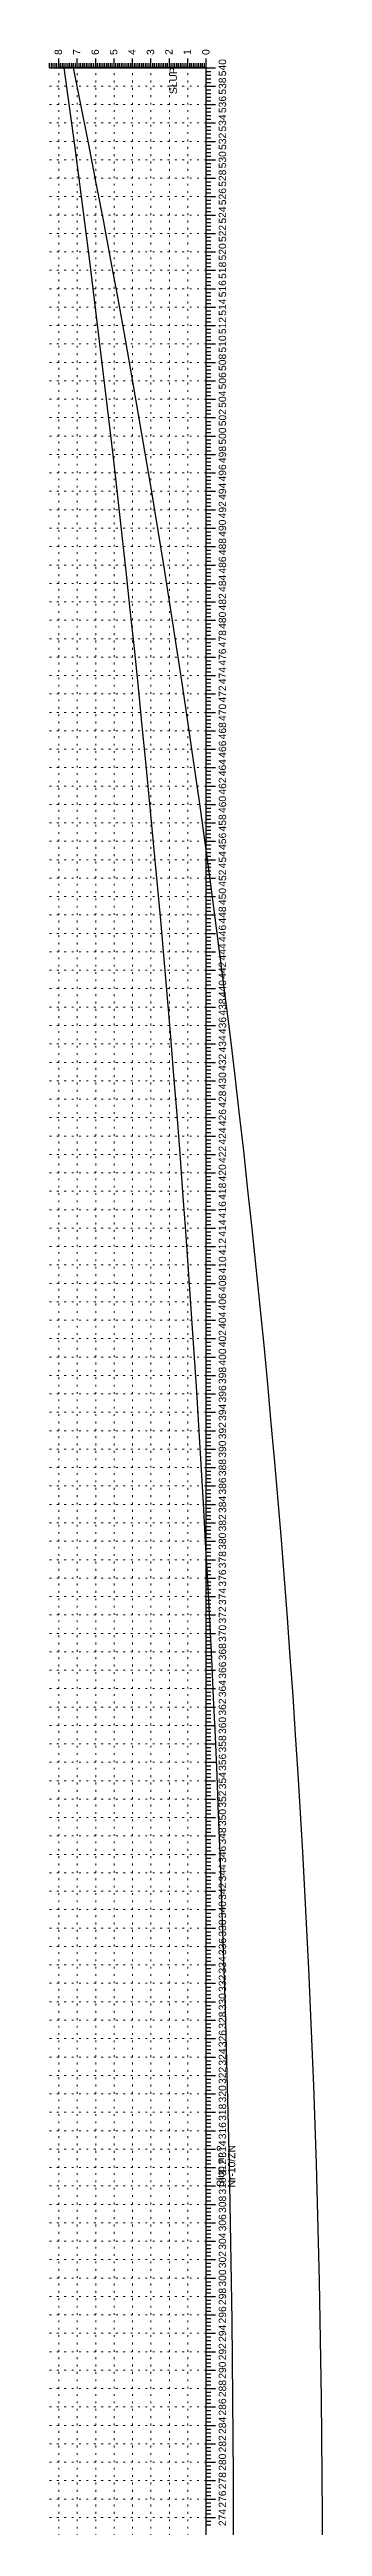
# Model space of a CAD drawing. Header units: inches. Extents: x -863 to 1426, y 1206 to 1480.
# Drawn here: x 610.1 to 624.9, y 1346 to 1480.5 of the extents above; entities that cross this region are included whole.
import ezdxf
from ezdxf.enums import TextEntityAlignment as Align

# ---------------------------------------------------------------- set-up
doc = ezdxf.new("R2010")
doc.units = ezdxf.units.IN
doc.header["$MEASUREMENT"] = 0
doc.linetypes.add('ACAD_ISO07W100', pattern=[3, 0, -3])
doc.styles.get("Standard").update_dxf_attribs({"font": 'arial.ttf'})

msp = doc.modelspace()

# ---------------------------------------------------------------- linework, layer by layer
for p, q in [((610.125, 1479.496), (610.125, 1479.746)), ((610.125, 1479.496), (618.625, 1479.496)), ((610.225, 1479.496), (610.225, 1479.746)), ((610.325, 1479.496), (610.325, 1479.746)), ((610.425, 1479.496), (610.425, 1479.746)), ((610.525, 1479.496), (610.525, 1479.746)), ((610.625, 1479.496), (610.625, 1479.996)), ((610.725, 1479.496), (610.725, 1479.746)), ((610.825, 1479.496), (610.825, 1479.746)), ((610.925, 1479.496), (610.925, 1479.746)), ((611.025, 1479.496), (611.025, 1479.746)), ((611.125, 1479.496), (611.125, 1479.746)), ((611.225, 1479.496), (611.225, 1479.746)), ((611.325, 1479.496), (611.325, 1479.746)), ((611.425, 1479.496), (611.425, 1479.746)), ((611.525, 1479.496), (611.525, 1479.746)), ((611.625, 1479.496), (611.625, 1479.996)), ((611.725, 1479.496), (611.725, 1479.746)), ((611.825, 1479.496), (611.825, 1479.746)), ((611.925, 1479.496), (611.925, 1479.746)), ((612.025, 1479.496), (612.025, 1479.746)), ((612.125, 1479.496), (612.125, 1479.746)), ((612.225, 1479.496), (612.225, 1479.746)), ((612.325, 1479.496), (612.325, 1479.746)), ((612.425, 1479.496), (612.425, 1479.746)), ((612.525, 1479.496), (612.525, 1479.746)), ((612.625, 1479.496), (612.625, 1479.996)), ((612.725, 1479.496), (612.725, 1479.746)), ((612.825, 1479.496), (612.825, 1479.746)), ((612.925, 1479.496), (612.925, 1479.746)), ((613.025, 1479.496), (613.025, 1479.746)), ((613.125, 1479.496), (613.125, 1479.746)), ((613.225, 1479.496), (613.225, 1479.746)), ((613.325, 1479.496), (613.325, 1479.746)), ((613.425, 1479.496), (613.425, 1479.746)), ((613.525, 1479.496), (613.525, 1479.746)), ((613.625, 1479.496), (613.625, 1479.996)), ((613.725, 1479.496), (613.725, 1479.746)), ((613.825, 1479.496), (613.825, 1479.746)), ((613.925, 1479.496), (613.925, 1479.746)), ((614.025, 1479.496), (614.025, 1479.746)), ((614.125, 1479.496), (614.125, 1479.746)), ((614.225, 1479.496), (614.225, 1479.746)), ((614.325, 1479.496), (614.325, 1479.746)), ((614.425, 1479.496), (614.425, 1479.746)), ((614.525, 1479.496), (614.525, 1479.746)), ((614.625, 1479.496), (614.625, 1479.996)), ((614.725, 1479.496), (614.725, 1479.746)), ((614.825, 1479.496), (614.825, 1479.746)), ((614.925, 1479.496), (614.925, 1479.746)), ((615.025, 1479.496), (615.025, 1479.746)), ((615.125, 1479.496), (615.125, 1479.746)), ((615.225, 1479.496), (615.225, 1479.746)), ((615.325, 1479.496), (615.325, 1479.746)), ((615.425, 1479.496), (615.425, 1479.746)), ((615.525, 1479.496), (615.525, 1479.746)), ((615.625, 1479.496), (615.625, 1479.996)), ((615.725, 1479.496), (615.725, 1479.746)), ((615.825, 1479.496), (615.825, 1479.746)), ((615.925, 1479.496), (615.925, 1479.746)), ((616.025, 1479.496), (616.025, 1479.746)), ((616.125, 1479.496), (616.125, 1479.746)), ((616.225, 1479.496), (616.225, 1479.746)), ((616.325, 1479.496), (616.325, 1479.746)), ((616.425, 1479.496), (616.425, 1479.746)), ((616.525, 1479.496), (616.525, 1479.746)), ((616.625, 1479.496), (616.625, 1479.996)), ((616.725, 1479.496), (616.725, 1479.746)), ((616.825, 1479.496), (616.825, 1479.746)), ((616.925, 1479.496), (616.925, 1479.746)), ((617.025, 1479.496), (617.025, 1479.746)), ((617.125, 1479.496), (617.125, 1479.746)), ((617.225, 1479.496), (617.225, 1479.746)), ((617.325, 1479.496), (617.325, 1479.746)), ((617.425, 1479.496), (617.425, 1479.746)), ((617.525, 1479.496), (617.525, 1479.746)), ((617.625, 1479.496), (617.625, 1479.996)), ((617.725, 1479.496), (617.725, 1479.746)), ((617.825, 1479.496), (617.825, 1479.746)), ((617.925, 1479.496), (617.925, 1479.746)), ((618.025, 1479.496), (618.025, 1479.746)), ((618.125, 1479.496), (618.125, 1479.746)), ((618.225, 1479.496), (618.225, 1479.746)), ((618.325, 1479.496), (618.325, 1479.746)), ((618.425, 1479.496), (618.425, 1479.746)), ((618.525, 1479.496), (618.525, 1479.746)), ((618.625, 1479.496), (618.625, 1479.996)), ((618.625, 1209.496), (618.625, 1479.496)), ((618.625, 1479.496), (619.125, 1479.496)), ((618.625, 1479.296), (618.875, 1479.296)), ((618.625, 1479.096), (618.875, 1479.096)), ((618.625, 1478.896), (618.875, 1478.896)), ((618.625, 1478.696), (618.875, 1478.696)), ((618.625, 1478.496), (619.125, 1478.496)), ((618.625, 1478.296), (618.875, 1478.296)), ((618.625, 1478.096), (618.875, 1478.096)), ((618.625, 1477.896), (618.875, 1477.896)), ((618.625, 1477.696), (618.875, 1477.696)), ((618.625, 1477.496), (619.125, 1477.496)), ((618.625, 1477.296), (618.875, 1477.296)), ((618.625, 1477.096), (618.875, 1477.096)), ((618.625, 1476.896), (618.875, 1476.896)), ((618.625, 1476.696), (618.875, 1476.696)), ((618.625, 1476.496), (619.125, 1476.496)), ((618.625, 1476.296), (618.875, 1476.296)), ((618.625, 1476.096), (618.875, 1476.096)), ((618.625, 1475.896), (618.875, 1475.896)), ((618.625, 1475.696), (618.875, 1475.696)), ((618.625, 1475.496), (619.125, 1475.496)), ((618.625, 1475.296), (618.875, 1475.296)), ((618.625, 1475.096), (618.875, 1475.096)), ((618.625, 1474.896), (618.875, 1474.896)), ((618.625, 1474.696), (618.875, 1474.696)), ((618.625, 1474.496), (619.125, 1474.496)), ((618.625, 1474.296), (618.875, 1474.296)), ((618.625, 1474.096), (618.875, 1474.096)), ((618.625, 1473.896), (618.875, 1473.896)), ((618.625, 1473.696), (618.875, 1473.696)), ((618.625, 1473.496), (619.125, 1473.496)), ((618.625, 1473.296), (618.875, 1473.296)), ((618.625, 1473.096), (618.875, 1473.096)), ((618.625, 1472.896), (618.875, 1472.896)), ((618.625, 1472.696), (618.875, 1472.696)), ((618.625, 1472.496), (619.125, 1472.496)), ((618.625, 1472.296), (618.875, 1472.296)), ((618.625, 1472.096), (618.875, 1472.096)), ((618.625, 1471.896), (618.875, 1471.896)), ((618.625, 1471.696), (618.875, 1471.696)), ((618.625, 1471.496), (619.125, 1471.496)), ((618.625, 1471.296), (618.875, 1471.296)), ((618.625, 1471.096), (618.875, 1471.096)), ((618.625, 1470.896), (618.875, 1470.896)), ((618.625, 1470.696), (618.875, 1470.696)), ((618.625, 1470.496), (619.125, 1470.496)), ((618.625, 1470.296), (618.875, 1470.296)), ((618.625, 1470.096), (618.875, 1470.096)), ((618.625, 1469.896), (618.875, 1469.896)), ((618.625, 1469.696), (618.875, 1469.696)), ((618.625, 1469.496), (619.125, 1469.496)), ((618.625, 1469.296), (618.875, 1469.296)), ((618.625, 1469.096), (618.875, 1469.096)), ((618.625, 1468.896), (618.875, 1468.896)), ((618.625, 1468.696), (618.875, 1468.696)), ((618.625, 1468.496), (619.125, 1468.496)), ((618.625, 1468.296), (618.875, 1468.296)), ((618.625, 1468.096), (618.875, 1468.096)), ((618.625, 1467.896), (618.875, 1467.896)), ((618.625, 1467.696), (618.875, 1467.696)), ((618.625, 1467.496), (619.125, 1467.496)), ((618.625, 1467.296), (618.875, 1467.296)), ((618.625, 1467.096), (618.875, 1467.096)), ((618.625, 1466.896), (618.875, 1466.896)), ((618.625, 1466.696), (618.875, 1466.696)), ((618.625, 1466.496), (619.125, 1466.496)), ((618.625, 1466.296), (618.875, 1466.296)), ((618.625, 1466.096), (618.875, 1466.096)), ((618.625, 1465.896), (618.875, 1465.896)), ((618.625, 1465.696), (618.875, 1465.696)), ((618.625, 1465.496), (619.125, 1465.496)), ((618.625, 1465.296), (618.875, 1465.296)), ((618.625, 1465.096), (618.875, 1465.096)), ((618.625, 1464.896), (618.875, 1464.896)), ((618.625, 1464.696), (618.875, 1464.696)), ((618.625, 1464.496), (619.125, 1464.496)), ((618.625, 1464.296), (618.875, 1464.296)), ((618.625, 1464.096), (618.875, 1464.096)), ((618.625, 1463.896), (618.875, 1463.896)), ((618.625, 1463.696), (618.875, 1463.696)), ((618.625, 1463.496), (619.125, 1463.496)), ((618.625, 1463.296), (618.875, 1463.296)), ((618.625, 1463.096), (618.875, 1463.096)), ((618.625, 1462.896), (618.875, 1462.896)), ((618.625, 1462.696), (618.875, 1462.696)), ((618.625, 1462.496), (619.125, 1462.496)), ((618.625, 1462.296), (618.875, 1462.296)), ((618.625, 1462.096), (618.875, 1462.096)), ((618.625, 1461.896), (618.875, 1461.896)), ((618.625, 1461.696), (618.875, 1461.696)), ((618.625, 1461.496), (619.125, 1461.496)), ((618.625, 1461.296), (618.875, 1461.296)), ((618.625, 1461.096), (618.875, 1461.096)), ((618.625, 1460.896), (618.875, 1460.896)), ((618.625, 1460.696), (618.875, 1460.696)), ((618.625, 1460.496), (619.125, 1460.496)), ((618.625, 1460.296), (618.875, 1460.296)), ((618.625, 1460.096), (618.875, 1460.096)), ((618.625, 1459.896), (618.875, 1459.896)), ((618.625, 1459.696), (618.875, 1459.696)), ((618.625, 1459.496), (619.125, 1459.496)), ((618.625, 1459.296), (618.875, 1459.296)), ((618.625, 1459.096), (618.875, 1459.096)), ((618.625, 1458.896), (618.875, 1458.896)), ((618.625, 1458.696), (618.875, 1458.696)), ((618.625, 1458.496), (619.125, 1458.496)), ((618.625, 1458.296), (618.875, 1458.296)), ((618.625, 1458.096), (618.875, 1458.096)), ((618.625, 1457.896), (618.875, 1457.896)), ((618.625, 1457.696), (618.875, 1457.696)), ((618.625, 1457.496), (619.125, 1457.496)), ((618.625, 1457.296), (618.875, 1457.296)), ((618.625, 1457.096), (618.875, 1457.096)), ((618.625, 1456.896), (618.875, 1456.896)), ((618.625, 1456.696), (618.875, 1456.696)), ((618.625, 1456.496), (619.125, 1456.496)), ((618.625, 1456.296), (618.875, 1456.296)), ((618.625, 1456.096), (618.875, 1456.096)), ((618.625, 1455.896), (618.875, 1455.896)), ((618.625, 1455.696), (618.875, 1455.696)), ((618.625, 1455.496), (619.125, 1455.496)), ((618.625, 1455.296), (618.875, 1455.296)), ((618.625, 1455.096), (618.875, 1455.096)), ((618.625, 1454.896), (618.875, 1454.896)), ((618.625, 1454.696), (618.875, 1454.696)), ((618.625, 1454.496), (619.125, 1454.496)), ((618.625, 1454.296), (618.875, 1454.296)), ((618.625, 1454.096), (618.875, 1454.096)), ((618.625, 1453.896), (618.875, 1453.896)), ((618.625, 1453.696), (618.875, 1453.696)), ((618.625, 1453.496), (619.125, 1453.496)), ((618.625, 1453.296), (618.875, 1453.296)), ((618.625, 1453.096), (618.875, 1453.096)), ((618.625, 1452.896), (618.875, 1452.896)), ((618.625, 1452.696), (618.875, 1452.696)), ((618.625, 1452.496), (619.125, 1452.496)), ((618.625, 1452.296), (618.875, 1452.296)), ((618.625, 1452.096), (618.875, 1452.096)), ((618.625, 1451.896), (618.875, 1451.896)), ((618.625, 1451.696), (618.875, 1451.696)), ((618.625, 1451.496), (619.125, 1451.496)), ((618.625, 1451.296), (618.875, 1451.296)), ((618.625, 1451.096), (618.875, 1451.096)), ((618.625, 1450.896), (618.875, 1450.896)), ((618.625, 1450.696), (618.875, 1450.696)), ((618.625, 1450.496), (619.125, 1450.496)), ((618.625, 1450.296), (618.875, 1450.296)), ((618.625, 1450.096), (618.875, 1450.096)), ((618.625, 1449.896), (618.875, 1449.896)), ((618.625, 1449.696), (618.875, 1449.696)), ((618.625, 1449.496), (619.125, 1449.496)), ((618.625, 1449.296), (618.875, 1449.296)), ((618.625, 1449.096), (618.875, 1449.096)), ((618.625, 1448.896), (618.875, 1448.896)), ((618.625, 1448.696), (618.875, 1448.696)), ((618.625, 1448.496), (619.125, 1448.496)), ((618.625, 1448.296), (618.875, 1448.296)), ((618.625, 1448.096), (618.875, 1448.096)), ((618.625, 1447.896), (618.875, 1447.896)), ((618.625, 1447.696), (618.875, 1447.696)), ((618.625, 1447.496), (619.125, 1447.496)), ((618.625, 1447.296), (618.875, 1447.296)), ((618.625, 1447.096), (618.875, 1447.096)), ((618.625, 1446.896), (618.875, 1446.896)), ((618.625, 1446.696), (618.875, 1446.696)), ((618.625, 1446.496), (619.125, 1446.496)), ((618.625, 1446.296), (618.875, 1446.296)), ((618.625, 1446.096), (618.875, 1446.096)), ((618.625, 1445.896), (618.875, 1445.896)), ((618.625, 1445.696), (618.875, 1445.696)), ((618.625, 1445.496), (619.125, 1445.496)), ((618.625, 1445.296), (618.875, 1445.296)), ((618.625, 1445.096), (618.875, 1445.096)), ((618.625, 1444.896), (618.875, 1444.896)), ((618.625, 1444.696), (618.875, 1444.696)), ((618.625, 1444.496), (619.125, 1444.496)), ((618.625, 1444.296), (618.875, 1444.296)), ((618.625, 1444.096), (618.875, 1444.096)), ((618.625, 1443.896), (618.875, 1443.896)), ((618.625, 1443.696), (618.875, 1443.696)), ((618.625, 1443.496), (619.125, 1443.496)), ((618.625, 1443.296), (618.875, 1443.296)), ((618.625, 1443.096), (618.875, 1443.096)), ((618.625, 1442.896), (618.875, 1442.896)), ((618.625, 1442.696), (618.875, 1442.696)), ((618.625, 1442.496), (619.125, 1442.496)), ((618.625, 1442.296), (618.875, 1442.296)), ((618.625, 1442.096), (618.875, 1442.096)), ((618.625, 1441.896), (618.875, 1441.896)), ((618.625, 1441.696), (618.875, 1441.696)), ((618.625, 1441.496), (619.125, 1441.496)), ((618.625, 1441.296), (618.875, 1441.296)), ((618.625, 1441.096), (618.875, 1441.096)), ((618.625, 1440.896), (618.875, 1440.896)), ((618.625, 1440.696), (618.875, 1440.696)), ((618.625, 1440.496), (619.125, 1440.496)), ((618.625, 1440.296), (618.875, 1440.296)), ((618.625, 1440.096), (618.875, 1440.096)), ((618.625, 1439.896), (618.875, 1439.896)), ((618.625, 1439.696), (618.875, 1439.696)), ((618.625, 1439.496), (619.125, 1439.496)), ((618.625, 1439.296), (618.875, 1439.296)), ((618.625, 1439.096), (618.875, 1439.096)), ((618.625, 1438.896), (618.875, 1438.896)), ((618.625, 1438.696), (618.875, 1438.696)), ((618.625, 1438.496), (619.125, 1438.496)), ((618.625, 1438.296), (618.875, 1438.296)), ((618.625, 1438.096), (618.875, 1438.096)), ((618.625, 1437.896), (618.875, 1437.896)), ((618.625, 1437.696), (618.875, 1437.696)), ((618.625, 1437.496), (619.125, 1437.496)), ((618.625, 1437.296), (618.875, 1437.296)), ((618.625, 1437.096), (618.875, 1437.096)), ((618.625, 1436.896), (618.875, 1436.896)), ((618.625, 1436.696), (618.875, 1436.696)), ((618.625, 1436.496), (619.125, 1436.496)), ((618.625, 1436.296), (618.875, 1436.296)), ((618.625, 1436.096), (618.875, 1436.096)), ((618.625, 1435.896), (618.875, 1435.896)), ((618.625, 1435.696), (618.875, 1435.696)), ((618.625, 1435.496), (619.125, 1435.496)), ((618.625, 1435.296), (618.875, 1435.296)), ((618.625, 1435.096), (618.875, 1435.096)), ((618.625, 1434.896), (618.875, 1434.896)), ((618.625, 1434.696), (618.875, 1434.696)), ((618.625, 1434.496), (619.125, 1434.496)), ((618.625, 1434.296), (618.875, 1434.296)), ((618.625, 1434.096), (618.875, 1434.096)), ((618.625, 1433.896), (618.875, 1433.896)), ((618.625, 1433.696), (618.875, 1433.696)), ((618.625, 1433.496), (619.125, 1433.496)), ((618.625, 1433.296), (618.875, 1433.296)), ((618.625, 1433.096), (618.875, 1433.096)), ((618.625, 1432.896), (618.875, 1432.896)), ((618.625, 1432.696), (618.875, 1432.696)), ((618.625, 1432.496), (619.125, 1432.496)), ((618.625, 1432.296), (618.875, 1432.296)), ((618.625, 1432.096), (618.875, 1432.096)), ((618.625, 1431.896), (618.875, 1431.896)), ((618.625, 1431.696), (618.875, 1431.696)), ((618.625, 1431.496), (619.125, 1431.496)), ((618.625, 1431.296), (618.875, 1431.296)), ((618.625, 1431.096), (618.875, 1431.096)), ((618.625, 1430.896), (618.875, 1430.896)), ((618.625, 1430.696), (618.875, 1430.696)), ((618.625, 1430.496), (619.125, 1430.496)), ((618.625, 1430.296), (618.875, 1430.296)), ((618.625, 1430.096), (618.875, 1430.096)), ((618.625, 1429.896), (618.875, 1429.896)), ((618.625, 1429.696), (618.875, 1429.696)), ((618.625, 1429.496), (619.125, 1429.496)), ((618.625, 1429.296), (618.875, 1429.296)), ((618.625, 1429.096), (618.875, 1429.096)), ((618.625, 1428.896), (618.875, 1428.896)), ((618.625, 1428.696), (618.875, 1428.696)), ((618.625, 1428.496), (619.125, 1428.496)), ((618.625, 1428.296), (618.875, 1428.296)), ((618.625, 1428.096), (618.875, 1428.096)), ((618.625, 1427.896), (618.875, 1427.896)), ((618.625, 1427.696), (618.875, 1427.696)), ((618.625, 1427.496), (619.125, 1427.496)), ((618.625, 1427.296), (618.875, 1427.296)), ((618.625, 1427.096), (618.875, 1427.096)), ((618.625, 1426.896), (618.875, 1426.896)), ((618.625, 1426.696), (618.875, 1426.696)), ((618.625, 1426.496), (619.125, 1426.496)), ((618.625, 1426.296), (618.875, 1426.296)), ((618.625, 1426.096), (618.875, 1426.096)), ((618.625, 1425.896), (618.875, 1425.896)), ((618.625, 1425.696), (618.875, 1425.696)), ((618.625, 1425.496), (619.125, 1425.496)), ((618.625, 1425.296), (618.875, 1425.296)), ((618.625, 1425.096), (618.875, 1425.096)), ((618.625, 1424.896), (618.875, 1424.896)), ((618.625, 1424.696), (618.875, 1424.696)), ((618.625, 1424.496), (619.125, 1424.496)), ((618.625, 1424.296), (618.875, 1424.296)), ((618.625, 1424.096), (618.875, 1424.096)), ((618.625, 1423.896), (618.875, 1423.896)), ((618.625, 1423.696), (618.875, 1423.696)), ((618.625, 1423.496), (619.125, 1423.496)), ((618.625, 1423.296), (618.875, 1423.296)), ((618.625, 1423.096), (618.875, 1423.096)), ((618.625, 1422.896), (618.875, 1422.896)), ((618.625, 1422.696), (618.875, 1422.696)), ((618.625, 1422.496), (619.125, 1422.496)), ((618.625, 1422.296), (618.875, 1422.296)), ((618.625, 1422.096), (618.875, 1422.096)), ((618.625, 1421.896), (618.875, 1421.896)), ((618.625, 1421.696), (618.875, 1421.696)), ((618.625, 1421.496), (619.125, 1421.496)), ((618.625, 1421.296), (618.875, 1421.296)), ((618.625, 1421.096), (618.875, 1421.096)), ((618.625, 1420.896), (618.875, 1420.896)), ((618.625, 1420.696), (618.875, 1420.696)), ((618.625, 1420.496), (619.125, 1420.496)), ((618.625, 1420.296), (618.875, 1420.296)), ((618.625, 1420.096), (618.875, 1420.096)), ((618.625, 1419.896), (618.875, 1419.896)), ((618.625, 1419.696), (618.875, 1419.696)), ((618.625, 1419.496), (619.125, 1419.496)), ((618.625, 1419.296), (618.875, 1419.296)), ((618.625, 1419.096), (618.875, 1419.096)), ((618.625, 1418.896), (618.875, 1418.896)), ((618.625, 1418.696), (618.875, 1418.696)), ((618.625, 1418.496), (619.125, 1418.496)), ((618.625, 1418.296), (618.875, 1418.296)), ((618.625, 1418.096), (618.875, 1418.096)), ((618.625, 1417.896), (618.875, 1417.896)), ((618.625, 1417.696), (618.875, 1417.696)), ((618.625, 1417.496), (619.125, 1417.496)), ((618.625, 1417.296), (618.875, 1417.296)), ((618.625, 1417.096), (618.875, 1417.096)), ((618.625, 1416.896), (618.875, 1416.896)), ((618.625, 1416.696), (618.875, 1416.696)), ((618.625, 1416.496), (619.125, 1416.496)), ((618.625, 1416.296), (618.875, 1416.296)), ((618.625, 1416.096), (618.875, 1416.096)), ((618.625, 1415.896), (618.875, 1415.896)), ((618.625, 1415.696), (618.875, 1415.696)), ((618.625, 1415.496), (619.125, 1415.496)), ((618.625, 1415.296), (618.875, 1415.296)), ((618.625, 1415.096), (618.875, 1415.096)), ((618.625, 1414.896), (618.875, 1414.896)), ((618.625, 1414.696), (618.875, 1414.696)), ((618.625, 1414.496), (619.125, 1414.496)), ((618.625, 1414.296), (618.875, 1414.296)), ((618.625, 1414.096), (618.875, 1414.096)), ((618.625, 1413.896), (618.875, 1413.896)), ((618.625, 1413.696), (618.875, 1413.696)), ((618.625, 1413.496), (619.125, 1413.496)), ((618.625, 1413.296), (618.875, 1413.296)), ((618.625, 1413.096), (618.875, 1413.096)), ((618.625, 1412.896), (618.875, 1412.896)), ((618.625, 1412.696), (618.875, 1412.696)), ((618.625, 1412.496), (619.125, 1412.496)), ((618.625, 1412.296), (618.875, 1412.296)), ((618.625, 1412.096), (618.875, 1412.096)), ((618.625, 1411.896), (618.875, 1411.896)), ((618.625, 1411.696), (618.875, 1411.696)), ((618.625, 1411.496), (619.125, 1411.496)), ((618.625, 1411.296), (618.875, 1411.296)), ((618.625, 1411.096), (618.875, 1411.096)), ((618.625, 1410.896), (618.875, 1410.896)), ((618.625, 1410.696), (618.875, 1410.696)), ((618.625, 1410.496), (619.125, 1410.496)), ((618.625, 1410.296), (618.875, 1410.296)), ((618.625, 1410.096), (618.875, 1410.096)), ((618.625, 1409.896), (618.875, 1409.896)), ((618.625, 1409.696), (618.875, 1409.696)), ((618.625, 1409.496), (619.125, 1409.496)), ((618.625, 1409.296), (618.875, 1409.296)), ((618.625, 1409.096), (618.875, 1409.096)), ((618.625, 1408.896), (618.875, 1408.896)), ((618.625, 1408.696), (618.875, 1408.696)), ((618.625, 1408.496), (619.125, 1408.496)), ((618.625, 1408.296), (618.875, 1408.296)), ((618.625, 1408.096), (618.875, 1408.096)), ((618.625, 1407.896), (618.875, 1407.896)), ((618.625, 1407.696), (618.875, 1407.696)), ((618.625, 1407.496), (619.125, 1407.496)), ((618.625, 1407.296), (618.875, 1407.296)), ((618.625, 1407.096), (618.875, 1407.096)), ((618.625, 1406.896), (618.875, 1406.896)), ((618.625, 1406.696), (618.875, 1406.696)), ((618.625, 1406.496), (619.125, 1406.496)), ((618.625, 1406.296), (618.875, 1406.296)), ((618.625, 1406.096), (618.875, 1406.096)), ((618.625, 1405.896), (618.875, 1405.896)), ((618.625, 1405.696), (618.875, 1405.696)), ((618.625, 1405.496), (619.125, 1405.496)), ((618.625, 1405.296), (618.875, 1405.296)), ((618.625, 1405.096), (618.875, 1405.096)), ((618.625, 1404.896), (618.875, 1404.896)), ((618.625, 1404.696), (618.875, 1404.696)), ((618.625, 1404.496), (619.125, 1404.496)), ((618.625, 1404.296), (618.875, 1404.296)), ((618.625, 1404.096), (618.875, 1404.096)), ((618.625, 1403.896), (618.875, 1403.896)), ((618.625, 1403.696), (618.875, 1403.696)), ((618.625, 1403.496), (619.125, 1403.496)), ((618.625, 1403.296), (618.875, 1403.296)), ((618.625, 1403.096), (618.875, 1403.096)), ((618.625, 1402.896), (618.875, 1402.896)), ((618.625, 1402.696), (618.875, 1402.696)), ((618.625, 1402.496), (619.125, 1402.496)), ((618.625, 1402.296), (618.875, 1402.296)), ((618.625, 1402.096), (618.875, 1402.096)), ((618.625, 1401.896), (618.875, 1401.896)), ((618.625, 1401.696), (618.875, 1401.696)), ((618.625, 1401.496), (619.125, 1401.496)), ((618.625, 1401.296), (618.875, 1401.296)), ((618.625, 1401.096), (618.875, 1401.096)), ((618.625, 1400.896), (618.875, 1400.896)), ((618.625, 1400.696), (618.875, 1400.696)), ((618.625, 1400.496), (619.125, 1400.496)), ((618.625, 1400.296), (618.875, 1400.296)), ((618.625, 1400.096), (618.875, 1400.096)), ((618.625, 1399.896), (618.875, 1399.896)), ((618.625, 1399.696), (618.875, 1399.696)), ((618.625, 1399.496), (619.125, 1399.496)), ((618.625, 1399.296), (618.875, 1399.296)), ((618.625, 1399.096), (618.875, 1399.096)), ((618.625, 1398.896), (618.875, 1398.896)), ((618.625, 1398.696), (618.875, 1398.696)), ((618.625, 1398.496), (619.125, 1398.496)), ((618.625, 1398.296), (618.875, 1398.296)), ((618.625, 1398.096), (618.875, 1398.096)), ((618.625, 1397.896), (618.875, 1397.896)), ((618.625, 1397.696), (618.875, 1397.696)), ((618.625, 1397.496), (619.125, 1397.496)), ((618.625, 1397.296), (618.875, 1397.296)), ((618.625, 1397.096), (618.875, 1397.096)), ((618.625, 1396.896), (618.875, 1396.896)), ((618.625, 1396.696), (618.875, 1396.696)), ((618.625, 1396.496), (619.125, 1396.496)), ((618.625, 1396.296), (618.875, 1396.296)), ((618.625, 1396.096), (618.875, 1396.096)), ((618.625, 1395.896), (618.875, 1395.896)), ((618.625, 1395.696), (618.875, 1395.696)), ((618.625, 1395.496), (619.125, 1395.496)), ((618.625, 1395.296), (618.875, 1395.296)), ((618.625, 1395.096), (618.875, 1395.096)), ((618.625, 1394.896), (618.875, 1394.896)), ((618.625, 1394.696), (618.875, 1394.696)), ((618.625, 1394.496), (619.125, 1394.496)), ((618.625, 1394.296), (618.875, 1394.296)), ((618.625, 1394.096), (618.875, 1394.096)), ((618.625, 1393.896), (618.875, 1393.896)), ((618.625, 1393.696), (618.875, 1393.696)), ((618.625, 1393.496), (619.125, 1393.496)), ((618.625, 1393.296), (618.875, 1393.296)), ((618.625, 1393.096), (618.875, 1393.096)), ((618.625, 1392.896), (618.875, 1392.896)), ((618.625, 1392.696), (618.875, 1392.696)), ((618.625, 1392.496), (619.125, 1392.496)), ((618.625, 1392.296), (618.875, 1392.296)), ((618.625, 1392.096), (618.875, 1392.096)), ((618.625, 1391.896), (618.875, 1391.896)), ((618.625, 1391.696), (618.875, 1391.696)), ((618.625, 1391.496), (619.125, 1391.496)), ((618.625, 1391.296), (618.875, 1391.296)), ((618.625, 1391.096), (618.875, 1391.096)), ((618.625, 1390.896), (618.875, 1390.896)), ((618.625, 1390.696), (618.875, 1390.696)), ((618.625, 1390.496), (619.125, 1390.496)), ((618.625, 1390.296), (618.875, 1390.296)), ((618.625, 1390.096), (618.875, 1390.096)), ((618.625, 1389.896), (618.875, 1389.896)), ((618.625, 1389.696), (618.875, 1389.696)), ((618.625, 1389.496), (619.125, 1389.496)), ((618.625, 1389.296), (618.875, 1389.296)), ((618.625, 1389.096), (618.875, 1389.096)), ((618.625, 1388.896), (618.875, 1388.896)), ((618.625, 1388.696), (618.875, 1388.696)), ((618.625, 1388.496), (619.125, 1388.496)), ((618.625, 1388.296), (618.875, 1388.296)), ((618.625, 1388.096), (618.875, 1388.096)), ((618.625, 1387.896), (618.875, 1387.896)), ((618.625, 1387.696), (618.875, 1387.696)), ((618.625, 1387.496), (619.125, 1387.496)), ((618.625, 1387.296), (618.875, 1387.296)), ((618.625, 1387.096), (618.875, 1387.096)), ((618.625, 1386.896), (618.875, 1386.896)), ((618.625, 1386.696), (618.875, 1386.696)), ((618.625, 1386.496), (619.125, 1386.496)), ((618.625, 1386.296), (618.875, 1386.296)), ((618.625, 1386.096), (618.875, 1386.096)), ((618.625, 1385.896), (618.875, 1385.896)), ((618.625, 1385.696), (618.875, 1385.696)), ((618.625, 1385.496), (619.125, 1385.496)), ((618.625, 1385.296), (618.875, 1385.296)), ((618.625, 1385.096), (618.875, 1385.096)), ((618.625, 1384.896), (618.875, 1384.896)), ((618.625, 1384.696), (618.875, 1384.696)), ((618.625, 1384.496), (619.125, 1384.496)), ((618.625, 1384.296), (618.875, 1384.296)), ((618.625, 1384.096), (618.875, 1384.096)), ((618.625, 1383.896), (618.875, 1383.896)), ((618.625, 1383.696), (618.875, 1383.696)), ((618.625, 1383.496), (619.125, 1383.496)), ((618.625, 1383.296), (618.875, 1383.296)), ((618.625, 1383.096), (618.875, 1383.096)), ((618.625, 1382.896), (618.875, 1382.896)), ((618.625, 1382.696), (618.875, 1382.696)), ((618.625, 1382.496), (619.125, 1382.496)), ((618.625, 1382.296), (618.875, 1382.296)), ((618.625, 1382.096), (618.875, 1382.096)), ((618.625, 1381.896), (618.875, 1381.896)), ((618.625, 1381.696), (618.875, 1381.696)), ((618.625, 1381.496), (619.125, 1381.496)), ((618.625, 1381.296), (618.875, 1381.296)), ((618.625, 1381.096), (618.875, 1381.096)), ((618.625, 1380.896), (618.875, 1380.896)), ((618.625, 1380.696), (618.875, 1380.696)), ((618.625, 1380.496), (619.125, 1380.496)), ((618.625, 1380.296), (618.875, 1380.296)), ((618.625, 1380.096), (618.875, 1380.096)), ((618.625, 1379.896), (618.875, 1379.896)), ((618.625, 1379.696), (618.875, 1379.696)), ((618.625, 1379.496), (619.125, 1379.496)), ((618.625, 1379.296), (618.875, 1379.296)), ((618.625, 1379.096), (618.875, 1379.096)), ((618.625, 1378.896), (618.875, 1378.896)), ((618.625, 1378.696), (618.875, 1378.696)), ((618.625, 1378.496), (619.125, 1378.496)), ((618.625, 1378.296), (618.875, 1378.296)), ((618.625, 1378.096), (618.875, 1378.096)), ((618.625, 1377.896), (618.875, 1377.896)), ((618.625, 1377.696), (618.875, 1377.696)), ((618.625, 1377.496), (619.125, 1377.496)), ((618.625, 1377.296), (618.875, 1377.296)), ((618.625, 1377.096), (618.875, 1377.096)), ((618.625, 1376.896), (618.875, 1376.896)), ((618.625, 1376.696), (618.875, 1376.696)), ((618.625, 1376.496), (619.125, 1376.496)), ((618.625, 1376.296), (618.875, 1376.296)), ((618.625, 1376.096), (618.875, 1376.096)), ((618.625, 1375.896), (618.875, 1375.896)), ((618.625, 1375.696), (618.875, 1375.696)), ((618.625, 1375.496), (619.125, 1375.496)), ((618.625, 1375.296), (618.875, 1375.296)), ((618.625, 1375.096), (618.875, 1375.096)), ((618.625, 1374.896), (618.875, 1374.896)), ((618.625, 1374.696), (618.875, 1374.696)), ((618.625, 1374.496), (619.125, 1374.496)), ((618.625, 1374.296), (618.875, 1374.296)), ((618.625, 1374.096), (618.875, 1374.096)), ((618.625, 1373.896), (618.875, 1373.896)), ((618.625, 1373.696), (618.875, 1373.696)), ((618.625, 1373.496), (619.125, 1373.496)), ((618.625, 1373.296), (618.875, 1373.296)), ((618.625, 1373.096), (618.875, 1373.096)), ((618.625, 1372.896), (618.875, 1372.896)), ((618.625, 1372.696), (618.875, 1372.696)), ((618.625, 1372.496), (619.125, 1372.496)), ((618.625, 1372.296), (618.875, 1372.296)), ((618.625, 1372.096), (618.875, 1372.096)), ((618.625, 1371.896), (618.875, 1371.896)), ((618.625, 1371.696), (618.875, 1371.696)), ((618.625, 1371.496), (619.125, 1371.496)), ((618.625, 1371.296), (618.875, 1371.296)), ((618.625, 1371.096), (618.875, 1371.096)), ((618.625, 1370.896), (618.875, 1370.896)), ((618.625, 1370.696), (618.875, 1370.696)), ((618.625, 1370.496), (619.125, 1370.496)), ((618.625, 1370.296), (618.875, 1370.296)), ((618.625, 1370.096), (618.875, 1370.096)), ((618.625, 1369.896), (618.875, 1369.896)), ((618.625, 1369.696), (618.875, 1369.696)), ((618.625, 1369.496), (619.125, 1369.496)), ((618.625, 1369.296), (618.875, 1369.296)), ((618.625, 1369.096), (618.875, 1369.096)), ((618.625, 1368.896), (618.875, 1368.896)), ((618.625, 1368.696), (618.875, 1368.696)), ((618.625, 1368.496), (619.125, 1368.496)), ((618.625, 1368.296), (618.875, 1368.296)), ((618.625, 1368.096), (618.875, 1368.096)), ((618.625, 1367.896), (618.875, 1367.896)), ((618.625, 1367.696), (618.875, 1367.696)), ((618.625, 1367.496), (619.125, 1367.496)), ((618.625, 1367.296), (618.875, 1367.296)), ((618.625, 1367.096), (618.875, 1367.096)), ((618.625, 1366.896), (618.875, 1366.896)), ((618.625, 1366.696), (618.875, 1366.696)), ((618.625, 1366.496), (619.125, 1366.496)), ((618.625, 1366.296), (618.875, 1366.296)), ((618.625, 1366.096), (618.875, 1366.096)), ((618.625, 1365.896), (618.875, 1365.896)), ((618.625, 1365.696), (618.875, 1365.696)), ((618.625, 1365.496), (619.125, 1365.496)), ((618.625, 1365.296), (618.875, 1365.296)), ((618.625, 1365.096), (618.875, 1365.096)), ((618.625, 1364.896), (618.875, 1364.896)), ((618.625, 1364.696), (618.875, 1364.696)), ((618.625, 1364.496), (619.125, 1364.496)), ((618.625, 1364.296), (618.875, 1364.296)), ((618.625, 1364.096), (618.875, 1364.096)), ((618.625, 1363.896), (618.875, 1363.896)), ((618.625, 1363.696), (618.875, 1363.696)), ((618.625, 1363.496), (619.125, 1363.496)), ((618.625, 1363.296), (618.875, 1363.296)), ((618.625, 1363.096), (618.875, 1363.096)), ((618.625, 1362.896), (618.875, 1362.896)), ((618.625, 1362.696), (618.875, 1362.696)), ((618.625, 1362.496), (619.125, 1362.496)), ((618.625, 1362.296), (618.875, 1362.296)), ((618.625, 1362.096), (618.875, 1362.096)), ((618.625, 1361.896), (618.875, 1361.896)), ((618.625, 1361.696), (618.875, 1361.696)), ((618.625, 1361.496), (619.125, 1361.496)), ((618.625, 1361.296), (618.875, 1361.296)), ((618.625, 1361.096), (618.875, 1361.096)), ((618.625, 1360.896), (618.875, 1360.896)), ((618.625, 1360.696), (618.875, 1360.696)), ((618.625, 1360.496), (619.125, 1360.496)), ((618.625, 1360.296), (618.875, 1360.296)), ((618.625, 1360.096), (618.875, 1360.096)), ((618.625, 1359.896), (618.875, 1359.896)), ((618.625, 1359.696), (618.875, 1359.696)), ((618.625, 1359.496), (619.125, 1359.496)), ((618.625, 1359.296), (618.875, 1359.296)), ((618.625, 1359.096), (618.875, 1359.096)), ((618.625, 1358.896), (618.875, 1358.896)), ((618.625, 1358.696), (618.875, 1358.696)), ((618.625, 1358.496), (619.125, 1358.496)), ((618.625, 1358.296), (618.875, 1358.296)), ((618.625, 1358.096), (618.875, 1358.096)), ((618.625, 1357.896), (618.875, 1357.896)), ((618.625, 1357.696), (618.875, 1357.696)), ((618.625, 1357.496), (619.125, 1357.496)), ((618.625, 1357.296), (618.875, 1357.296)), ((618.625, 1357.096), (618.875, 1357.096)), ((618.625, 1356.896), (618.875, 1356.896)), ((618.625, 1356.696), (618.875, 1356.696)), ((618.625, 1356.496), (619.125, 1356.496)), ((618.625, 1356.296), (618.875, 1356.296)), ((618.625, 1356.096), (618.875, 1356.096)), ((618.625, 1355.896), (618.875, 1355.896)), ((618.625, 1355.696), (618.875, 1355.696)), ((618.625, 1355.496), (619.125, 1355.496)), ((618.625, 1355.296), (618.875, 1355.296)), ((618.625, 1355.096), (618.875, 1355.096)), ((618.625, 1354.896), (618.875, 1354.896)), ((618.625, 1354.696), (618.875, 1354.696)), ((618.625, 1354.496), (619.125, 1354.496)), ((618.625, 1354.296), (618.875, 1354.296)), ((618.625, 1354.096), (618.875, 1354.096)), ((618.625, 1353.896), (618.875, 1353.896)), ((618.625, 1353.696), (618.875, 1353.696)), ((618.625, 1353.496), (619.125, 1353.496)), ((618.625, 1353.296), (618.875, 1353.296)), ((618.625, 1353.096), (618.875, 1353.096)), ((618.625, 1352.896), (618.875, 1352.896)), ((618.625, 1352.696), (618.875, 1352.696)), ((618.625, 1352.496), (619.125, 1352.496)), ((618.625, 1352.296), (618.875, 1352.296)), ((618.625, 1352.096), (618.875, 1352.096)), ((618.625, 1351.896), (618.875, 1351.896)), ((618.625, 1351.696), (618.875, 1351.696)), ((618.625, 1351.496), (619.125, 1351.496)), ((618.625, 1351.296), (618.875, 1351.296)), ((618.625, 1351.096), (618.875, 1351.096)), ((618.625, 1350.896), (618.875, 1350.896)), ((618.625, 1350.696), (618.875, 1350.696)), ((618.625, 1350.496), (619.125, 1350.496)), ((618.625, 1350.296), (618.875, 1350.296)), ((618.625, 1350.096), (618.875, 1350.096)), ((618.625, 1349.896), (618.875, 1349.896)), ((618.625, 1349.696), (618.875, 1349.696)), ((618.625, 1349.496), (619.125, 1349.496)), ((618.625, 1349.296), (618.875, 1349.296)), ((618.625, 1349.096), (618.875, 1349.096)), ((618.625, 1348.896), (618.875, 1348.896)), ((618.625, 1348.696), (618.875, 1348.696)), ((618.625, 1348.496), (619.125, 1348.496)), ((618.625, 1348.296), (618.875, 1348.296)), ((618.625, 1348.096), (618.875, 1348.096)), ((618.625, 1347.896), (618.875, 1347.896)), ((618.625, 1347.696), (618.875, 1347.696)), ((618.625, 1347.496), (619.125, 1347.496)), ((618.625, 1347.296), (618.875, 1347.296)), ((618.625, 1347.096), (618.875, 1347.096)), ((618.625, 1346.896), (618.875, 1346.896)), ((618.625, 1346.696), (618.875, 1346.696)), ((618.625, 1346.496), (619.125, 1346.496)), ((618.625, 1346.296), (618.875, 1346.296)), ((618.625, 1346.096), (618.875, 1346.096))]:
    msp.add_line(p, q)
at = {"linetype": 'ACAD_ISO07W100', "lineweight": 15, "ltscale": 0.1}
for p, q in [((618.625, 1479.496), (610.125, 1479.496)), ((610.625, 1209.496), (610.625, 1479.496)), ((611.625, 1209.496), (611.625, 1479.496)), ((612.625, 1209.496), (612.625, 1479.496)), ((613.625, 1209.496), (613.625, 1479.496)), ((614.625, 1209.496), (614.625, 1479.496)), ((615.625, 1209.496), (615.625, 1479.496)), ((616.625, 1209.496), (616.625, 1479.496)), ((617.625, 1209.496), (617.625, 1479.496)), ((618.625, 1209.496), (618.625, 1479.496)), ((618.625, 1478.496), (610.125, 1478.496)), ((618.625, 1477.496), (610.125, 1477.496)), ((618.625, 1476.496), (610.125, 1476.496)), ((618.625, 1475.496), (610.125, 1475.496)), ((618.625, 1474.496), (610.125, 1474.496)), ((618.625, 1473.496), (610.125, 1473.496)), ((618.625, 1472.496), (610.125, 1472.496)), ((618.625, 1471.496), (610.125, 1471.496)), ((618.625, 1470.496), (610.125, 1470.496)), ((618.625, 1469.496), (610.125, 1469.496)), ((618.625, 1468.496), (610.125, 1468.496)), ((618.625, 1467.496), (610.125, 1467.496)), ((618.625, 1466.496), (610.125, 1466.496)), ((618.625, 1465.496), (610.125, 1465.496)), ((618.625, 1464.496), (610.125, 1464.496)), ((618.625, 1463.496), (610.125, 1463.496)), ((618.625, 1462.496), (610.125, 1462.496)), ((618.625, 1461.496), (610.125, 1461.496)), ((618.625, 1460.496), (610.125, 1460.496)), ((618.625, 1459.496), (610.125, 1459.496)), ((618.625, 1458.496), (610.125, 1458.496)), ((618.625, 1457.496), (610.125, 1457.496)), ((618.625, 1456.496), (610.125, 1456.496)), ((618.625, 1455.496), (610.125, 1455.496)), ((618.625, 1454.496), (610.125, 1454.496)), ((618.625, 1453.496), (610.125, 1453.496)), ((618.625, 1452.496), (610.125, 1452.496)), ((618.625, 1451.496), (610.125, 1451.496)), ((618.625, 1450.496), (610.125, 1450.496)), ((618.625, 1449.496), (610.125, 1449.496)), ((618.625, 1448.496), (610.125, 1448.496)), ((618.625, 1447.496), (610.125, 1447.496)), ((618.625, 1446.496), (610.125, 1446.496)), ((618.625, 1445.496), (610.125, 1445.496)), ((618.625, 1444.496), (610.125, 1444.496)), ((618.625, 1443.496), (610.125, 1443.496)), ((618.625, 1442.496), (610.125, 1442.496)), ((618.625, 1441.496), (610.125, 1441.496)), ((618.625, 1440.496), (610.125, 1440.496)), ((618.625, 1439.496), (610.125, 1439.496)), ((618.625, 1438.496), (610.125, 1438.496)), ((618.625, 1437.496), (610.125, 1437.496)), ((618.625, 1436.496), (610.125, 1436.496)), ((618.625, 1435.496), (610.125, 1435.496)), ((618.625, 1434.496), (610.125, 1434.496)), ((618.625, 1433.496), (610.125, 1433.496)), ((618.625, 1432.496), (610.125, 1432.496)), ((618.625, 1431.496), (610.125, 1431.496)), ((618.625, 1430.496), (610.125, 1430.496)), ((618.625, 1429.496), (610.125, 1429.496)), ((618.625, 1428.496), (610.125, 1428.496)), ((618.625, 1427.496), (610.125, 1427.496)), ((618.625, 1426.496), (610.125, 1426.496)), ((618.625, 1425.496), (610.125, 1425.496)), ((618.625, 1424.496), (610.125, 1424.496)), ((618.625, 1423.496), (610.125, 1423.496)), ((618.625, 1422.496), (610.125, 1422.496)), ((618.625, 1421.496), (610.125, 1421.496)), ((618.625, 1420.496), (610.125, 1420.496)), ((618.625, 1419.496), (610.125, 1419.496)), ((618.625, 1418.496), (610.125, 1418.496)), ((618.625, 1417.496), (610.125, 1417.496)), ((618.625, 1416.496), (610.125, 1416.496)), ((618.625, 1415.496), (610.125, 1415.496)), ((618.625, 1414.496), (610.125, 1414.496)), ((618.625, 1413.496), (610.125, 1413.496)), ((618.625, 1412.496), (610.125, 1412.496)), ((618.625, 1411.496), (610.125, 1411.496)), ((618.625, 1410.496), (610.125, 1410.496)), ((618.625, 1409.496), (610.125, 1409.496)), ((618.625, 1408.496), (610.125, 1408.496)), ((618.625, 1407.496), (610.125, 1407.496)), ((618.625, 1406.496), (610.125, 1406.496)), ((618.625, 1405.496), (610.125, 1405.496)), ((618.625, 1404.496), (610.125, 1404.496)), ((618.625, 1403.496), (610.125, 1403.496)), ((618.625, 1402.496), (610.125, 1402.496)), ((618.625, 1401.496), (610.125, 1401.496)), ((618.625, 1400.496), (610.125, 1400.496)), ((618.625, 1399.496), (610.125, 1399.496)), ((618.625, 1398.496), (610.125, 1398.496)), ((618.625, 1397.496), (610.125, 1397.496)), ((618.625, 1396.496), (610.125, 1396.496)), ((618.625, 1395.496), (610.125, 1395.496)), ((618.625, 1394.496), (610.125, 1394.496)), ((618.625, 1393.496), (610.125, 1393.496)), ((618.625, 1392.496), (610.125, 1392.496)), ((618.625, 1391.496), (610.125, 1391.496)), ((618.625, 1390.496), (610.125, 1390.496)), ((618.625, 1389.496), (610.125, 1389.496)), ((618.625, 1388.496), (610.125, 1388.496)), ((618.625, 1387.496), (610.125, 1387.496)), ((618.625, 1386.496), (610.125, 1386.496)), ((618.625, 1385.496), (610.125, 1385.496)), ((618.625, 1384.496), (610.125, 1384.496)), ((618.625, 1383.496), (610.125, 1383.496)), ((618.625, 1382.496), (610.125, 1382.496)), ((618.625, 1381.496), (610.125, 1381.496)), ((618.625, 1380.496), (610.125, 1380.496)), ((618.625, 1379.496), (610.125, 1379.496)), ((618.625, 1378.496), (610.125, 1378.496)), ((618.625, 1377.496), (610.125, 1377.496)), ((618.625, 1376.496), (610.125, 1376.496)), ((618.625, 1375.496), (610.125, 1375.496)), ((618.625, 1374.496), (610.125, 1374.496)), ((618.625, 1373.496), (610.125, 1373.496)), ((618.625, 1372.496), (610.125, 1372.496)), ((618.625, 1371.496), (610.125, 1371.496)), ((618.625, 1370.496), (610.125, 1370.496)), ((618.625, 1369.496), (610.125, 1369.496)), ((618.625, 1368.496), (610.125, 1368.496)), ((618.625, 1367.496), (610.125, 1367.496)), ((618.625, 1366.496), (610.125, 1366.496)), ((618.625, 1365.496), (610.125, 1365.496)), ((618.625, 1364.496), (610.125, 1364.496)), ((618.625, 1363.496), (610.125, 1363.496)), ((618.625, 1362.496), (610.125, 1362.496)), ((618.625, 1361.496), (610.125, 1361.496)), ((618.625, 1360.496), (610.125, 1360.496)), ((618.625, 1359.496), (610.125, 1359.496)), ((618.625, 1358.496), (610.125, 1358.496)), ((618.625, 1357.496), (610.125, 1357.496)), ((618.625, 1356.496), (610.125, 1356.496)), ((618.625, 1355.496), (610.125, 1355.496)), ((618.625, 1354.496), (610.125, 1354.496)), ((618.625, 1353.496), (610.125, 1353.496)), ((618.625, 1352.496), (610.125, 1352.496)), ((618.625, 1351.496), (610.125, 1351.496)), ((618.625, 1350.496), (610.125, 1350.496)), ((618.625, 1349.496), (610.125, 1349.496)), ((618.625, 1348.496), (610.125, 1348.496)), ((618.625, 1347.496), (610.125, 1347.496)), ((618.625, 1346.496), (610.125, 1346.496))]:
    msp.add_line(p, q, dxfattribs=at)
at = {"lineweight": 100}
msp.add_line((618.625, 1479.496), (610.625, 1479.496), dxfattribs=at)
at = {"lineweight": 30}
msp.add_arc((-377.132, 1344.496), 997.237, 352.219751, 7.780249, dxfattribs=at)
at = {"color": 3, "lineweight": 30}
msp.add_arc((-56.825, 1344.496), 681.75, 348.578814, 11.421186, dxfattribs=at)

# ---------------------------------------------------------------- texts
for s, p in [('8', (610.799, 1480.186)), ('7', (611.799, 1480.186)), ('6', (612.799, 1480.186)), ('5', (613.799, 1480.186)), ('4', (614.799, 1480.186)), ('3', (615.799, 1480.186)), ('2', (616.799, 1480.186)), ('1', (617.799, 1480.186)), ('0', (618.799, 1480.186)), ('Słup nr ?', (619.594, 1364.448)), ('Nr-10/ZN', (620.199, 1364.417))]:
    msp.add_text(s, height=0.4, rotation=90).set_placement(p)
for s, p in [('540', (619.701, 1479.496)), ('538', (619.701, 1478.496)), ('536', (619.701, 1477.496)), ('534', (619.701, 1476.496)), ('532', (619.701, 1475.496)), ('530', (619.701, 1474.496)), ('528', (619.701, 1473.496)), ('526', (619.701, 1472.496)), ('524', (619.701, 1471.496)), ('522', (619.701, 1470.496)), ('520', (619.701, 1469.496)), ('518', (619.701, 1468.496)), ('516', (619.701, 1467.496)), ('512', (619.701, 1465.496)), ('514', (619.701, 1466.496)), ('510', (619.701, 1464.496)), ('508', (619.701, 1463.496)), ('506', (619.701, 1462.496)), ('504', (619.701, 1461.496)), ('502', (619.701, 1460.496)), ('500', (619.701, 1459.496)), ('498', (619.701, 1458.496)), ('496', (619.701, 1457.496)), ('494', (619.701, 1456.496)), ('492', (619.701, 1455.496)), ('490', (619.701, 1454.496)), ('488', (619.701, 1453.496)), ('486', (619.701, 1452.496)), ('484', (619.701, 1451.496)), ('482', (619.701, 1450.496)), ('480', (619.701, 1449.496)), ('478', (619.701, 1448.496)), ('476', (619.701, 1447.496)), ('474', (619.701, 1446.496)), ('472', (619.701, 1445.496)), ('470', (619.701, 1444.496)), ('468', (619.701, 1443.496)), ('466', (619.701, 1442.496)), ('464', (619.701, 1441.496)), ('462', (619.701, 1440.496)), ('460', (619.701, 1439.496)), ('458', (619.701, 1438.496)), ('456', (619.701, 1437.496)), ('454', (619.701, 1436.496)), ('452', (619.701, 1435.496)), ('450', (619.701, 1434.496)), ('448', (619.701, 1433.496)), ('446', (619.701, 1432.496)), ('442', (619.701, 1430.496)), ('444', (619.701, 1431.496)), ('440', (619.701, 1429.496)), ('438', (619.701, 1428.496)), ('436', (619.701, 1427.496)), ('434', (619.701, 1426.496)), ('432', (619.701, 1425.496)), ('430', (619.701, 1424.496)), ('428', (619.701, 1423.496)), ('426', (619.701, 1422.496)), ('424', (619.701, 1421.496)), ('422', (619.701, 1420.496)), ('420', (619.701, 1419.496)), ('418', (619.701, 1418.496)), ('416', (619.701, 1417.496)), ('414', (619.701, 1416.496)), ('412', (619.701, 1415.496)), ('410', (619.701, 1414.496)), ('408', (619.701, 1413.496)), ('406', (619.701, 1412.496)), ('404', (619.701, 1411.496)), ('402', (619.701, 1410.496)), ('400', (619.701, 1409.496)), ('398', (619.701, 1408.496)), ('396', (619.701, 1407.496)), ('394', (619.701, 1406.496)), ('392', (619.701, 1405.496)), ('390', (619.701, 1404.496)), ('388', (619.701, 1403.496)), ('386', (619.701, 1402.496)), ('384', (619.701, 1401.496)), ('382', (619.701, 1400.496)), ('380', (619.701, 1399.496)), ('378', (619.701, 1398.496)), ('376', (619.701, 1397.496)), ('374', (619.701, 1396.496)), ('372', (619.701, 1395.496)), ('370', (619.701, 1394.496)), ('368', (619.701, 1393.496)), ('366', (619.701, 1392.496)), ('364', (619.701, 1391.496)), ('362', (619.701, 1390.496)), ('360', (619.701, 1389.496)), ('358', (619.701, 1388.496)), ('356', (619.701, 1387.496)), ('354', (619.701, 1386.496)), ('352', (619.701, 1385.496)), ('350', (619.701, 1384.496)), ('348', (619.701, 1383.496)), ('346', (619.701, 1382.496)), ('344', (619.701, 1381.496)), ('342', (619.701, 1380.496)), ('340', (619.701, 1379.496)), ('338', (619.701, 1378.496)), ('336', (619.701, 1377.496)), ('334', (619.701, 1376.496)), ('332', (619.701, 1375.496)), ('330', (619.701, 1374.496)), ('328', (619.701, 1373.496)), ('326', (619.701, 1372.496)), ('324', (619.701, 1371.496)), ('322', (619.701, 1370.496)), ('320', (619.701, 1369.496)), ('318', (619.701, 1368.496)), ('316', (619.701, 1367.496)), ('314', (619.701, 1366.496)), ('312', (619.701, 1365.496)), ('310', (619.701, 1364.496)), ('308', (619.701, 1363.496)), ('306', (619.701, 1362.496)), ('304', (619.701, 1361.496)), ('302', (619.701, 1360.496)), ('300', (619.701, 1359.496)), ('298', (619.701, 1358.496)), ('296', (619.701, 1357.496)), ('294', (619.701, 1356.496)), ('292', (619.701, 1355.496)), ('290', (619.701, 1354.496)), ('288', (619.701, 1353.496)), ('286', (619.701, 1352.496)), ('284', (619.701, 1351.496)), ('282', (619.701, 1350.496)), ('280', (619.701, 1349.496)), ('278', (619.701, 1348.496)), ('276', (619.701, 1347.496)), ('274', (619.701, 1346.496))]:
    msp.add_text(s, height=0.4, rotation=90).set_placement(p, align=Align.CENTER)
at = {"insert": (616.839, 1478.788), "char_height": 0.4, "width": 1.537, "attachment_point": 5, "rotation": 90}
msp.add_mtext('SŁUP', dxfattribs=at)

doc.saveas('drawing.dxf')
